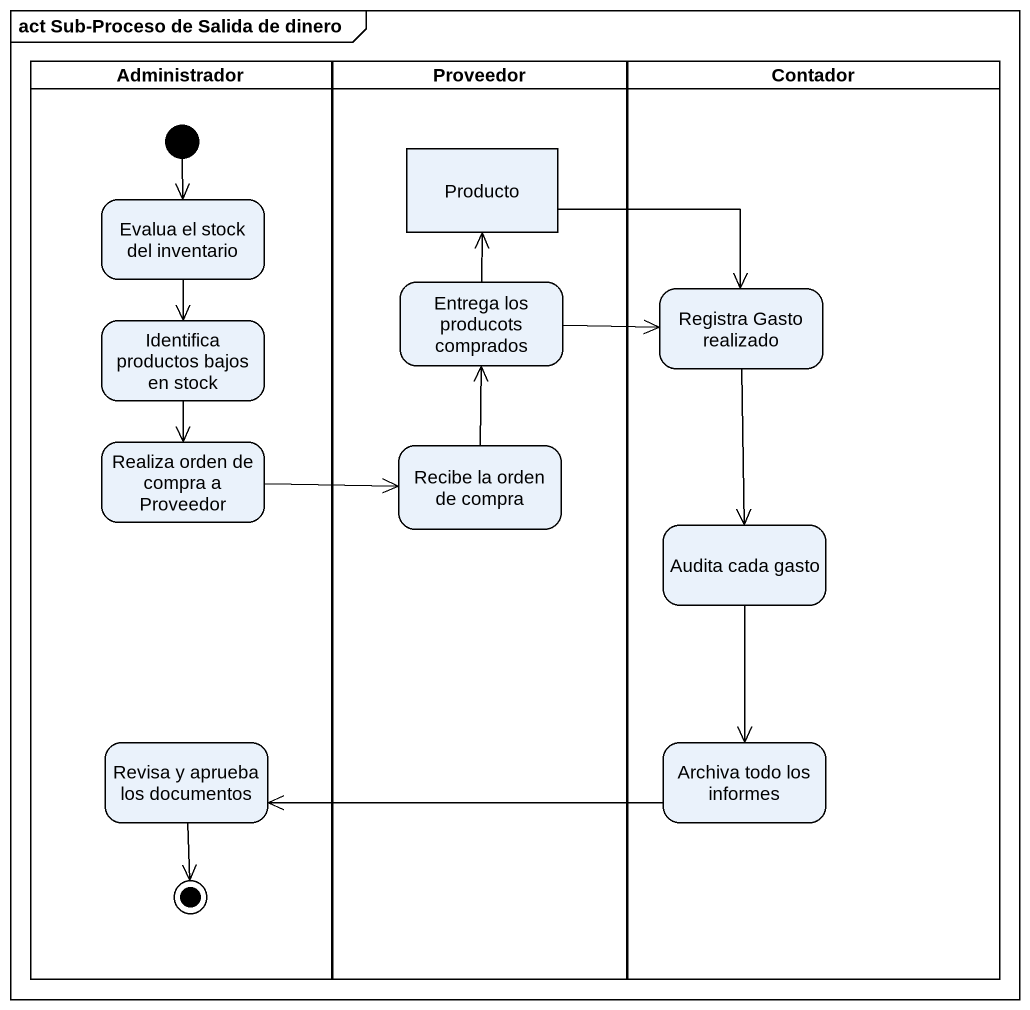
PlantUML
@startuml
mainframe act Sub-Proceso de Salida de dinero
hide empty description
state Administrador <<partition>> {
  state "Evalua el stock del inventario" as Evalua_el_stock_del
  state "Identifica productos bajos en stock" as Identifica_productos_bajos
  state "Realiza orden de compra a Proveedor" as Realiza_orden_de_compra_a
  state "Revisa y aprueba los documentos" as Revisa_y_aprueba_los
  [*] --> Evalua_el_stock_del
  Revisa_y_aprueba_los --> [*]
}
state Proveedor <<partition>> {
  state Producto <<object>>
  state "Entrega los producots comprados" as Entrega_los_producots
  state "Recibe la orden de compra" as Recibe_la_orden_de_compra
}
state Contador <<partition>> {
  state "Registra Gasto realizado" as Registra_Gasto_realizado
  state "Audita cada gasto" as Audita_cada_gasto
  state "Archiva todo los informes" as Archiva_todo_los_informes
}
Producto -right-> Registra_Gasto_realizado
Evalua_el_stock_del --> Identifica_productos_bajos
Identifica_productos_bajos --> Realiza_orden_de_compra_a
Entrega_los_producots -up-> Producto
Entrega_los_producots -right-> Registra_Gasto_realizado
Registra_Gasto_realizado --> Audita_cada_gasto
Realiza_orden_de_compra_a -right-> Recibe_la_orden_de_compra
Recibe_la_orden_de_compra -up-> Entrega_los_producots
Audita_cada_gasto --> Archiva_todo_los_informes
Archiva_todo_los_informes -left-> Revisa_y_aprueba_los
@enduml
